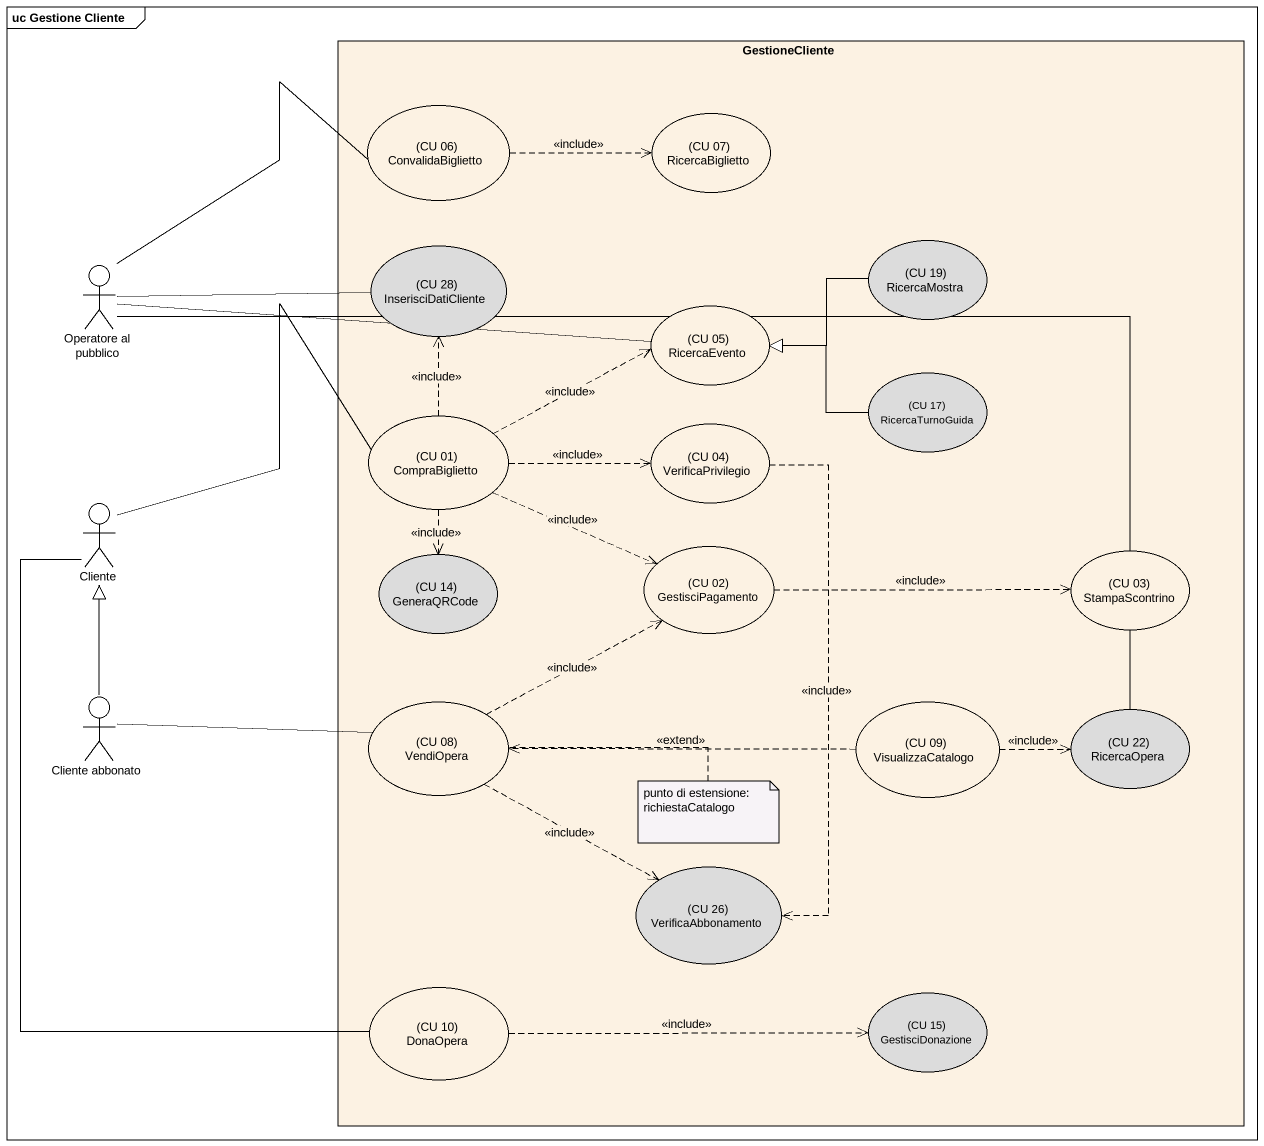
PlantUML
@startuml
mainframe uc Gestione Cliente
rectangle GestioneCliente #FCF2E3 {
  usecase "(CU 06) ConvalidaBiglietto" as CU_06_ConvalidaBiglietto
  usecase "(CU 07) RicercaBiglietto" as CU_07_RicercaBiglietto
  usecase "(CU 28) InserisciDatiCliente" as CU_28_InserisciDatiCliente #DCDCDC
  usecase "(CU 19) RicercaMostra" as CU_19_RicercaMostra #DCDCDC
  usecase "(CU 05) RicercaEvento" as CU_05_RicercaEvento
  usecase "(CU 17) RicercaTurnoGuida" as CU_17_RicercaTurnoGuida #DCDCDC
  usecase "(CU 01) CompraBiglietto" as CU_01_CompraBiglietto
  usecase "(CU 04) VerificaPrivilegio" as CU_04_VerificaPrivilegio
  usecase "(CU 02) GestisciPagamento" as CU_02_GestisciPagamento
  usecase "(CU 03) StampaScontrino" as CU_03_StampaScontrino
  usecase "(CU 14) GeneraQRCode" as CU_14_GeneraQRCode #DCDCDC
  usecase "(CU 08) VendiOpera" as CU_08_VendiOpera
  usecase "(CU 09) VisualizzaCatalogo" as CU_09_VisualizzaCatalogo
  usecase "(CU 22) RicercaOpera" as CU_22_RicercaOpera #DCDCDC
  usecase "(CU 26) VerificaAbbonamento" as CU_26_VerificaAbbonamento #DCDCDC
  usecase "(CU 10) DonaOpera" as CU_10_DonaOpera
  usecase "(CU 15) GestisciDonazione" as CU_15_GestisciDonazione #DCDCDC
}
actor "Operatore al pubblico" as Operatore_al_pubblico
actor Cliente
actor "Cliente abbonato" as Cliente_abbonato
CU_06_ConvalidaBiglietto .right.> CU_07_RicercaBiglietto : <<include>>
CU_19_RicercaMostra -left-|> CU_05_RicercaEvento
Operatore_al_pubblico -right- CU_06_ConvalidaBiglietto
Operatore_al_pubblico -right- CU_28_InserisciDatiCliente
Operatore_al_pubblico -right- CU_22_RicercaOpera
CU_05_RicercaEvento -left- Operatore_al_pubblico
CU_17_RicercaTurnoGuida -left-|> CU_05_RicercaEvento
CU_01_CompraBiglietto .up.> CU_28_InserisciDatiCliente : <<include>>
CU_01_CompraBiglietto .right.> CU_05_RicercaEvento : <<include>>
CU_01_CompraBiglietto .right.> CU_04_VerificaPrivilegio : <<include>>
CU_01_CompraBiglietto .right.> CU_02_GestisciPagamento : <<include>>
CU_01_CompraBiglietto ..> CU_14_GeneraQRCode : <<include>>
CU_04_VerificaPrivilegio ..> CU_26_VerificaAbbonamento : <<include>>
Cliente -right- CU_01_CompraBiglietto
Cliente -- CU_10_DonaOpera
CU_02_GestisciPagamento .right.> CU_03_StampaScontrino : <<include>>
Cliente_abbonato -up-|> Cliente
CU_08_VendiOpera .right.> CU_02_GestisciPagamento : <<include>>
CU_08_VendiOpera -left- Cliente_abbonato
CU_08_VendiOpera ..> CU_26_VerificaAbbonamento : <<include>>
CU_09_VisualizzaCatalogo .left.> CU_08_VendiOpera : <<extend>>
CU_09_VisualizzaCatalogo .right.> CU_22_RicercaOpera : <<include>>
CU_10_DonaOpera .right.> CU_15_GestisciDonazione : <<include>>
note right of CU_08_VendiOpera
  punto di estensione:
  richiestaCatalogo
end note
@enduml
